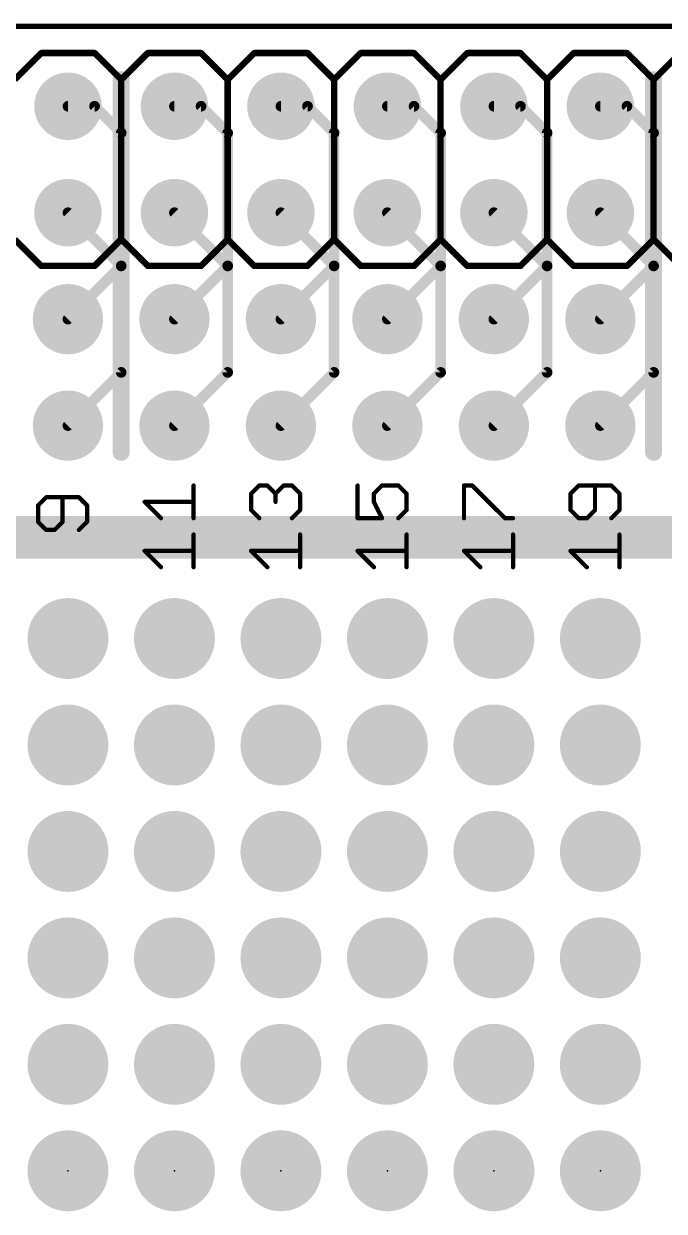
# Model space of a CAD drawing. Extents: x 0 to 86.4, y -0.1 to 54.7.
# Drawn here: x 28.16 to 43.43, y 26.34 to 54.67 of the extents above; entities that cross this region are included whole.
import ezdxf

# ---------------------------------------------------------------- set-up
doc = ezdxf.new("R2010")
doc.units = 0
for name, color, linetype in [('1', 12, 'CONTINUOUS'), ('16', 132, 'CONTINUOUS'), ('17', 110, 'CONTINUOUS'), ('20', 53, 'CONTINUOUS'), ('21', 40, 'CONTINUOUS'), ('23', 53, 'CONTINUOUS')]:
    doc.layers.add(name, color=color, linetype=linetype)

# ---------------------------------------------------------------- blocks, each defined once
blk = doc.blocks.new('ROUNDP')
at = {"const_width": 0.5}
blk.add_lwpolyline([(0, -0.25, 1), (0, 0.25, 1), (0, -0.25)], format="xyb", dxfattribs=at)

msp = doc.modelspace()

# ---------------------------------------------------------------- linework, layer by layer
at = {"layer": '1', "const_width": 0.254}
for points in [[(29.845, 52.705), (29.21, 52.705)], [(30.48, 52.07), (29.845, 52.705)], [(32.385, 52.705), (31.75, 52.705)], [(33.02, 52.07), (32.385, 52.705)], [(34.925, 52.705), (34.29, 52.705)], [(35.56, 52.07), (34.925, 52.705)], [(37.465, 52.705), (36.83, 52.705)], [(38.1, 52.07), (37.465, 52.705)], [(40.005, 52.705), (39.37, 52.705)], [(40.64, 52.07), (40.005, 52.705)], [(42.545, 52.705), (41.91, 52.705)], [(43.18, 52.07), (42.545, 52.705)], [(30.48, 48.895), (30.48, 52.07)], [(33.02, 48.895), (33.02, 52.07)], [(35.56, 48.895), (35.56, 52.07)], [(38.1, 48.895), (38.1, 52.07)], [(40.64, 48.895), (40.64, 52.07)], [(43.18, 48.895), (43.18, 52.07)], [(29.21, 47.625), (30.48, 48.895)], [(31.75, 47.625), (33.02, 48.895)], [(34.29, 47.625), (35.56, 48.895)], [(36.83, 47.625), (38.1, 48.895)], [(39.37, 47.625), (40.64, 48.895)], [(41.91, 47.625), (43.18, 48.895)]]:
    msp.add_lwpolyline(points, dxfattribs=at)
at = {"layer": '1', "const_width": 0.127}
for points in [[(29.21, 52.7685, 1), (29.21, 52.6415)], [(29.8899, 52.7499, 1), (29.8001, 52.6601)], [(29.845, 52.6415, 1), (29.845, 52.7685)], [(31.75, 52.7685, 1), (31.75, 52.6415)], [(32.4299, 52.7499, 1), (32.3401, 52.6601)], [(32.385, 52.6415, 1), (32.385, 52.7685)], [(34.29, 52.7685, 1), (34.29, 52.6415)], [(34.9699, 52.7499, 1), (34.8801, 52.6601)], [(34.925, 52.6415, 1), (34.925, 52.7685)], [(36.83, 52.7685, 1), (36.83, 52.6415)], [(37.5099, 52.7499, 1), (37.4201, 52.6601)], [(37.465, 52.6415, 1), (37.465, 52.7685)], [(39.37, 52.7685, 1), (39.37, 52.6415)], [(40.0499, 52.7499, 1), (39.9601, 52.6601)], [(40.005, 52.6415, 1), (40.005, 52.7685)], [(41.91, 52.7685, 1), (41.91, 52.6415)], [(42.5899, 52.7499, 1), (42.5001, 52.6601)], [(42.545, 52.6415, 1), (42.545, 52.7685)], [(30.5435, 52.07, 1), (30.4165, 52.07)], [(30.4351, 52.0251, 1), (30.5249, 52.1149)], [(33.0835, 52.07, 1), (32.9565, 52.07)], [(32.9751, 52.0251, 1), (33.0649, 52.1149)], [(35.6235, 52.07, 1), (35.4965, 52.07)], [(35.5151, 52.0251, 1), (35.6049, 52.1149)], [(38.1635, 52.07, 1), (38.0365, 52.07)], [(38.0551, 52.0251, 1), (38.1449, 52.1149)], [(40.7035, 52.07, 1), (40.5765, 52.07)], [(40.5951, 52.0251, 1), (40.6849, 52.1149)], [(43.2435, 52.07, 1), (43.1165, 52.07)], [(43.1351, 52.0251, 1), (43.2249, 52.1149)], [(30.5249, 48.8501, 1), (30.4351, 48.9399)], [(33.0649, 48.8501, 1), (32.9751, 48.9399)], [(35.6049, 48.8501, 1), (35.5151, 48.9399)], [(38.1449, 48.8501, 1), (38.0551, 48.9399)], [(40.6849, 48.8501, 1), (40.5951, 48.9399)], [(43.2249, 48.8501, 1), (43.1351, 48.9399)], [(30.4165, 48.895, 1), (30.5435, 48.895)], [(32.9565, 48.895, 1), (33.0835, 48.895)], [(35.4965, 48.895, 1), (35.6235, 48.895)], [(38.0365, 48.895, 1), (38.1635, 48.895)], [(40.5765, 48.895, 1), (40.7035, 48.895)], [(43.1165, 48.895, 1), (43.2435, 48.895)], [(29.1651, 47.6699, 1), (29.2549, 47.5801)], [(31.7051, 47.6699, 1), (31.7949, 47.5801)], [(34.2451, 47.6699, 1), (34.3349, 47.5801)], [(36.7851, 47.6699, 1), (36.8749, 47.5801)], [(39.3251, 47.6699, 1), (39.4149, 47.5801)], [(41.8651, 47.6699, 1), (41.9549, 47.5801)]]:
    msp.add_lwpolyline(points, format="xyb", dxfattribs=at)
at = {"layer": '16'}
for points, const_width in [([(30.48, 48.895), (29.21, 50.165)], 0.254), ([(33.02, 48.895), (31.75, 50.165)], 0.254), ([(35.56, 48.895), (34.29, 50.165)], 0.254), ([(38.1, 48.895), (36.83, 50.165)], 0.254), ([(40.64, 48.895), (39.37, 50.165)], 0.254), ([(43.18, 48.895), (41.91, 50.165)], 0.254), ([(30.48, 46.355), (30.48, 48.895)], 0.254), ([(33.02, 46.355), (33.02, 48.895)], 0.254), ([(35.56, 46.355), (35.56, 48.895)], 0.254), ([(38.1, 46.355), (38.1, 48.895)], 0.254), ([(40.64, 46.355), (40.64, 48.895)], 0.254), ([(43.18, 46.355), (43.18, 48.895)], 0.254), ([(29.21, 45.085), (30.48, 46.355)], 0.254), ([(31.75, 45.085), (33.02, 46.355)], 0.254), ([(34.29, 45.085), (35.56, 46.355)], 0.254), ([(36.83, 45.085), (38.1, 46.355)], 0.254), ([(39.37, 45.085), (40.64, 46.355)], 0.254), ([(41.91, 45.085), (43.18, 46.355)], 0.254), ([(22.098, 42.418), (84.582, 42.418)], 1.016)]:
    msp.add_lwpolyline(points, dxfattribs=dict(at, const_width=const_width))
at = {"layer": '16', "const_width": 0.127}
for points in [[(29.2549, 50.2099, 1), (29.1651, 50.1201)], [(31.7949, 50.2099, 1), (31.7051, 50.1201)], [(34.3349, 50.2099, 1), (34.2451, 50.1201)], [(36.8749, 50.2099, 1), (36.7851, 50.1201)], [(39.4149, 50.2099, 1), (39.3251, 50.1201)], [(41.9549, 50.2099, 1), (41.8651, 50.1201)], [(30.5435, 48.895, 1), (30.4165, 48.895)], [(33.0835, 48.895, 1), (32.9565, 48.895)], [(35.6235, 48.895, 1), (35.4965, 48.895)], [(38.1635, 48.895, 1), (38.0365, 48.895)], [(40.7035, 48.895, 1), (40.5765, 48.895)], [(43.2435, 48.895, 1), (43.1165, 48.895)], [(30.4351, 48.8501, 1), (30.5249, 48.9399)], [(32.9751, 48.8501, 1), (33.0649, 48.9399)], [(35.5151, 48.8501, 1), (35.6049, 48.9399)], [(38.0551, 48.8501, 1), (38.1449, 48.9399)], [(40.5951, 48.8501, 1), (40.6849, 48.9399)], [(43.1351, 48.8501, 1), (43.2249, 48.9399)], [(30.5249, 46.3101, 1), (30.4351, 46.3999)], [(33.0649, 46.3101, 1), (32.9751, 46.3999)], [(35.6049, 46.3101, 1), (35.5151, 46.3999)], [(38.1449, 46.3101, 1), (38.0551, 46.3999)], [(40.6849, 46.3101, 1), (40.5951, 46.3999)], [(43.2249, 46.3101, 1), (43.1351, 46.3999)], [(30.4165, 46.355, 1), (30.5435, 46.355)], [(32.9565, 46.355, 1), (33.0835, 46.355)], [(35.4965, 46.355, 1), (35.6235, 46.355)], [(38.0365, 46.355, 1), (38.1635, 46.355)], [(40.5765, 46.355, 1), (40.7035, 46.355)], [(43.1165, 46.355, 1), (43.2435, 46.355)], [(29.1651, 45.1299, 1), (29.2549, 45.0401)], [(31.7051, 45.1299, 1), (31.7949, 45.0401)], [(34.2451, 45.1299, 1), (34.3349, 45.0401)], [(36.7851, 45.1299, 1), (36.8749, 45.0401)], [(39.3251, 45.1299, 1), (39.4149, 45.0401)], [(41.8651, 45.1299, 1), (41.9549, 45.0401)]]:
    msp.add_lwpolyline(points, format="xyb", dxfattribs=at)
at = {"layer": '20', "const_width": 0.127}
msp.add_lwpolyline([(73.66, 54.61), (14.605, 54.61)], dxfattribs=at)
at = {"layer": '21'}
for points, const_width in [([(27.94, 53.34), (28.575, 53.975)], 0.1524), ([(28.575, 53.975), (29.845, 53.975)], 0.1524), ([(29.845, 53.975), (30.48, 53.34)], 0.1524), ([(30.48, 53.34), (31.115, 53.975)], 0.1524), ([(31.115, 53.975), (32.385, 53.975)], 0.1524), ([(32.385, 53.975), (33.02, 53.34)], 0.1524), ([(33.02, 53.34), (33.655, 53.975)], 0.1524), ([(33.655, 53.975), (34.925, 53.975)], 0.1524), ([(34.925, 53.975), (35.56, 53.34)], 0.1524), ([(35.56, 53.34), (36.195, 53.975)], 0.1524), ([(36.195, 53.975), (37.465, 53.975)], 0.1524), ([(37.465, 53.975), (38.1, 53.34)], 0.1524), ([(38.1, 53.34), (38.735, 53.975)], 0.1524), ([(38.735, 53.975), (40.005, 53.975)], 0.1524), ([(40.005, 53.975), (40.64, 53.34)], 0.1524), ([(40.64, 53.34), (41.275, 53.975)], 0.1524), ([(41.275, 53.975), (42.545, 53.975)], 0.1524), ([(42.545, 53.975), (43.18, 53.34)], 0.1524), ([(43.18, 53.34), (43.815, 53.975)], 0.1524), ([(30.48, 44.45), (30.48, 53.34)], 0.4064), ([(30.48, 53.34), (30.48, 49.53)], 0.1524), ([(33.02, 53.34), (33.02, 49.53)], 0.1524), ([(35.56, 53.34), (35.56, 49.53)], 0.1524), ([(38.1, 53.34), (38.1, 49.53)], 0.1524), ([(40.64, 53.34), (40.64, 49.53)], 0.1524), ([(43.18, 44.45), (43.18, 53.34)], 0.4064), ([(43.18, 53.34), (43.18, 49.53)], 0.1524), ([(27.94, 49.53), (28.575, 48.895)], 0.1524), ([(29.845, 48.895), (30.48, 49.53)], 0.1524), ([(30.48, 49.53), (31.115, 48.895)], 0.1524), ([(32.385, 48.895), (33.02, 49.53)], 0.1524), ([(33.02, 49.53), (33.655, 48.895)], 0.1524), ([(35.56, 49.53), (34.925, 48.895)], 0.1524), ([(35.56, 49.53), (36.195, 48.895)], 0.1524), ([(38.1, 49.53), (37.465, 48.895)], 0.1524), ([(38.1, 49.53), (38.735, 48.895)], 0.1524), ([(40.64, 49.53), (40.005, 48.895)], 0.1524), ([(40.64, 49.53), (41.275, 48.895)], 0.1524), ([(43.18, 49.53), (42.545, 48.895)], 0.1524), ([(43.18, 49.53), (43.815, 48.895)], 0.1524), ([(28.575, 48.895), (29.845, 48.895)], 0.1524), ([(31.115, 48.895), (32.385, 48.895)], 0.1524), ([(34.925, 48.895), (33.655, 48.895)], 0.1524), ([(37.465, 48.895), (36.195, 48.895)], 0.1524), ([(40.005, 48.895), (38.735, 48.895)], 0.1524), ([(42.545, 48.895), (41.275, 48.895)], 0.1524), ([(32.2072, 42.8762), (32.2072, 43.6558)], 0.1016), ([(33.5778, 43.4609), (33.7727, 43.6558)], 0.1016), ([(33.7727, 43.6558), (33.9676, 43.6558)], 0.1016), ([(33.9676, 43.6558), (34.1625, 43.4609)], 0.1016), ([(34.1625, 43.4609), (34.3574, 43.6558)], 0.1016), ([(34.3574, 43.6558), (34.5523, 43.6558)], 0.1016), ([(34.5523, 43.6558), (34.7472, 43.4609)], 0.1016), ([(36.1178, 43.6558), (36.1178, 42.8762)], 0.1016), ([(36.5076, 43.4609), (36.7025, 43.6558)], 0.1016), ([(36.7025, 43.6558), (37.0923, 43.6558)], 0.1016), ([(37.0923, 43.6558), (37.2872, 43.4609)], 0.1016), ([(38.6578, 42.8762), (38.6578, 43.6558)], 0.1016), ([(38.6578, 43.6558), (38.8527, 43.6558)], 0.1016), ([(38.8527, 43.6558), (39.6323, 42.8762)], 0.1016), ([(41.3927, 43.6558), (41.1978, 43.4609)], 0.1016), ([(42.1723, 43.6558), (41.3927, 43.6558)], 0.1016), ([(41.7825, 43.0711), (41.7825, 43.6558)], 0.1016), ([(42.3672, 43.4609), (42.1723, 43.6558)], 0.1016), ([(28.6927, 43.3754), (28.4978, 43.1805)], 0.1016), ([(29.4723, 43.3754), (28.6927, 43.3754)], 0.1016), ([(29.0825, 42.7907), (29.0825, 43.3754)], 0.1016), ([(29.6672, 43.1805), (29.4723, 43.3754)], 0.1016), ([(33.5778, 43.0711), (33.5778, 43.4609)], 0.1016), ([(34.1625, 43.4609), (34.1625, 43.266)], 0.1016), ([(34.7472, 43.4609), (34.7472, 43.0711)], 0.1016), ([(36.5076, 43.266), (36.5076, 43.4609)], 0.1016), ([(37.2872, 43.4609), (37.2872, 43.0711)], 0.1016), ([(41.1978, 43.4609), (41.1978, 43.0711)], 0.1016), ([(42.3672, 43.0711), (42.3672, 43.4609)], 0.1016), ([(28.4978, 43.1805), (28.4978, 42.7907)], 0.1016), ([(29.6672, 42.7907), (29.6672, 43.1805)], 0.1016), ([(31.4276, 42.8762), (31.0378, 43.266)], 0.1016), ([(31.0378, 43.266), (32.2072, 43.266)], 0.1016), ([(33.7727, 42.8762), (33.5778, 43.0711)], 0.1016), ([(34.7472, 43.0711), (34.5523, 42.8762)], 0.1016), ([(36.7025, 42.8762), (36.5076, 43.266)], 0.1016), ([(37.2872, 43.0711), (37.0923, 42.8762)], 0.1016), ([(41.1978, 43.0711), (41.3927, 42.8762)], 0.1016), ([(41.5876, 42.8762), (41.7825, 43.0711)], 0.1016), ([(42.1723, 42.8762), (42.3672, 43.0711)], 0.1016), ([(28.4978, 42.7907), (28.6927, 42.5958)], 0.1016), ([(28.8876, 42.5958), (29.0825, 42.7907)], 0.1016), ([(29.4723, 42.5958), (29.6672, 42.7907)], 0.1016), ([(36.1178, 42.8762), (36.7025, 42.8762)], 0.1016), ([(39.6323, 42.8762), (39.8272, 42.8762)], 0.1016), ([(41.3927, 42.8762), (41.5876, 42.8762)], 0.1016), ([(28.6927, 42.5958), (28.8876, 42.5958)], 0.1016), ([(32.2072, 41.7068), (32.2072, 42.4864)], 0.1016), ([(34.7472, 41.7068), (34.7472, 42.4864)], 0.1016), ([(37.2872, 41.7068), (37.2872, 42.4864)], 0.1016), ([(39.8272, 41.7068), (39.8272, 42.4864)], 0.1016), ([(42.3672, 41.7068), (42.3672, 42.4864)], 0.1016), ([(31.4276, 41.7068), (31.0378, 42.0966)], 0.1016), ([(31.0378, 42.0966), (32.2072, 42.0966)], 0.1016), ([(33.9676, 41.7068), (33.5778, 42.0966)], 0.1016), ([(33.5778, 42.0966), (34.7472, 42.0966)], 0.1016), ([(36.5076, 41.7068), (36.1178, 42.0966)], 0.1016), ([(36.1178, 42.0966), (37.2872, 42.0966)], 0.1016), ([(39.0476, 41.7068), (38.6578, 42.0966)], 0.1016), ([(38.6578, 42.0966), (39.8272, 42.0966)], 0.1016), ([(41.5876, 41.7068), (41.1978, 42.0966)], 0.1016), ([(41.1978, 42.0966), (42.3672, 42.0966)], 0.1016)]:
    msp.add_lwpolyline(points, dxfattribs=dict(at, const_width=const_width))
for points, const_width in [([(28.575, 54.0131, 1), (28.575, 53.9369)], 0.0762), ([(28.6019, 53.9481, 1), (28.5481, 54.0019)], 0.0762), ([(29.8719, 54.0019, 1), (29.8181, 53.9481)], 0.0762), ([(29.845, 53.9369, 1), (29.845, 54.0131)], 0.0762), ([(31.115, 54.0131, 1), (31.115, 53.9369)], 0.0762), ([(31.1419, 53.9481, 1), (31.0881, 54.0019)], 0.0762), ([(32.4119, 54.0019, 1), (32.3581, 53.9481)], 0.0762), ([(32.385, 53.9369, 1), (32.385, 54.0131)], 0.0762), ([(33.655, 54.0131, 1), (33.655, 53.9369)], 0.0762), ([(33.6819, 53.9481, 1), (33.6281, 54.0019)], 0.0762), ([(34.9519, 54.0019, 1), (34.8981, 53.9481)], 0.0762), ([(34.925, 53.9369, 1), (34.925, 54.0131)], 0.0762), ([(36.195, 54.0131, 1), (36.195, 53.9369)], 0.0762), ([(36.2219, 53.9481, 1), (36.1681, 54.0019)], 0.0762), ([(37.4919, 54.0019, 1), (37.4381, 53.9481)], 0.0762), ([(37.465, 53.9369, 1), (37.465, 54.0131)], 0.0762), ([(38.735, 54.0131, 1), (38.735, 53.9369)], 0.0762), ([(38.7619, 53.9481, 1), (38.7081, 54.0019)], 0.0762), ([(40.0319, 54.0019, 1), (39.9781, 53.9481)], 0.0762), ([(40.005, 53.9369, 1), (40.005, 54.0131)], 0.0762), ([(41.275, 54.0131, 1), (41.275, 53.9369)], 0.0762), ([(41.3019, 53.9481, 1), (41.2481, 54.0019)], 0.0762), ([(42.5719, 54.0019, 1), (42.5181, 53.9481)], 0.0762), ([(42.545, 53.9369, 1), (42.545, 54.0131)], 0.0762), ([(30.5816, 53.34, 1), (30.3784, 53.34)], 0.2032), ([(30.5181, 53.34, 1), (30.4419, 53.34)], 0.0762), ([(30.4531, 53.3669, 1), (30.5069, 53.3131)], 0.0762), ([(30.4531, 53.3131, 1), (30.5069, 53.3669)], 0.0762), ([(33.0581, 53.34, 1), (32.9819, 53.34)], 0.0762), ([(32.9931, 53.3669, 1), (33.0469, 53.3131)], 0.0762), ([(32.9931, 53.3131, 1), (33.0469, 53.3669)], 0.0762), ([(35.5981, 53.34, 1), (35.5219, 53.34)], 0.0762), ([(35.5331, 53.3669, 1), (35.5869, 53.3131)], 0.0762), ([(35.5331, 53.3131, 1), (35.5869, 53.3669)], 0.0762), ([(38.1381, 53.34, 1), (38.0619, 53.34)], 0.0762), ([(38.0731, 53.3669, 1), (38.1269, 53.3131)], 0.0762), ([(38.0731, 53.3131, 1), (38.1269, 53.3669)], 0.0762), ([(40.6781, 53.34, 1), (40.6019, 53.34)], 0.0762), ([(40.6131, 53.3669, 1), (40.6669, 53.3131)], 0.0762), ([(40.6131, 53.3131, 1), (40.6669, 53.3669)], 0.0762), ([(43.2816, 53.34, 1), (43.0784, 53.34)], 0.2032), ([(43.2181, 53.34, 1), (43.1419, 53.34)], 0.0762), ([(43.1531, 53.3669, 1), (43.2069, 53.3131)], 0.0762), ([(43.1531, 53.3131, 1), (43.2069, 53.3669)], 0.0762), ([(30.5069, 49.5569, 1), (30.4531, 49.5031)], 0.0762), ([(30.5069, 49.5031, 1), (30.4531, 49.5569)], 0.0762), ([(33.0469, 49.5569, 1), (32.9931, 49.5031)], 0.0762), ([(33.0469, 49.5031, 1), (32.9931, 49.5569)], 0.0762), ([(35.5869, 49.5569, 1), (35.5331, 49.5031)], 0.0762), ([(35.5869, 49.5031, 1), (35.5331, 49.5569)], 0.0762), ([(38.1269, 49.5569, 1), (38.0731, 49.5031)], 0.0762), ([(38.1269, 49.5031, 1), (38.0731, 49.5569)], 0.0762), ([(40.6669, 49.5569, 1), (40.6131, 49.5031)], 0.0762), ([(40.6669, 49.5031, 1), (40.6131, 49.5569)], 0.0762), ([(43.2069, 49.5569, 1), (43.1531, 49.5031)], 0.0762), ([(43.2069, 49.5031, 1), (43.1531, 49.5569)], 0.0762), ([(30.4419, 49.53, 1), (30.5181, 49.53)], 0.0762), ([(32.9819, 49.53, 1), (33.0581, 49.53)], 0.0762), ([(35.5219, 49.53, 1), (35.5981, 49.53)], 0.0762), ([(38.0619, 49.53, 1), (38.1381, 49.53)], 0.0762), ([(40.6019, 49.53, 1), (40.6781, 49.53)], 0.0762), ([(43.1419, 49.53, 1), (43.2181, 49.53)], 0.0762), ([(28.575, 48.9331, 1), (28.575, 48.8569)], 0.0762), ([(28.5481, 48.8681, 1), (28.6019, 48.9219)], 0.0762), ([(29.8181, 48.9219, 1), (29.8719, 48.8681)], 0.0762), ([(29.845, 48.8569, 1), (29.845, 48.9331)], 0.0762), ([(31.115, 48.9331, 1), (31.115, 48.8569)], 0.0762), ([(31.0881, 48.8681, 1), (31.1419, 48.9219)], 0.0762), ([(32.3581, 48.9219, 1), (32.4119, 48.8681)], 0.0762), ([(32.385, 48.8569, 1), (32.385, 48.9331)], 0.0762), ([(33.655, 48.9331, 1), (33.655, 48.8569)], 0.0762), ([(33.6281, 48.8681, 1), (33.6819, 48.9219)], 0.0762), ([(34.8981, 48.9219, 1), (34.9519, 48.8681)], 0.0762), ([(34.925, 48.8569, 1), (34.925, 48.9331)], 0.0762), ([(36.195, 48.9331, 1), (36.195, 48.8569)], 0.0762), ([(36.1681, 48.8681, 1), (36.2219, 48.9219)], 0.0762), ([(37.4381, 48.9219, 1), (37.4919, 48.8681)], 0.0762), ([(37.465, 48.8569, 1), (37.465, 48.9331)], 0.0762), ([(38.735, 48.9331, 1), (38.735, 48.8569)], 0.0762), ([(38.7081, 48.8681, 1), (38.7619, 48.9219)], 0.0762), ([(39.9781, 48.9219, 1), (40.0319, 48.8681)], 0.0762), ([(40.005, 48.8569, 1), (40.005, 48.9331)], 0.0762), ([(41.275, 48.9331, 1), (41.275, 48.8569)], 0.0762), ([(41.2481, 48.8681, 1), (41.3019, 48.9219)], 0.0762), ([(42.5181, 48.9219, 1), (42.5719, 48.8681)], 0.0762), ([(42.545, 48.8569, 1), (42.545, 48.9331)], 0.0762), ([(30.3784, 44.45, 1), (30.5816, 44.45)], 0.2032), ([(43.0784, 44.45, 1), (43.2816, 44.45)], 0.2032), ([(32.2326, 43.6558, 1), (32.1818, 43.6558)], 0.0508), ([(33.7727, 43.6812, 1), (33.7727, 43.6304)], 0.0508), ([(33.7907, 43.6378, 1), (33.7547, 43.6738)], 0.0508), ([(33.9856, 43.6738, 1), (33.9496, 43.6378)], 0.0508), ([(33.9676, 43.6304, 1), (33.9676, 43.6812)], 0.0508), ([(34.3574, 43.6812, 1), (34.3574, 43.6304)], 0.0508), ([(34.3754, 43.6378, 1), (34.3394, 43.6738)], 0.0508), ([(34.5703, 43.6738, 1), (34.5343, 43.6378)], 0.0508), ([(34.5523, 43.6304, 1), (34.5523, 43.6812)], 0.0508), ([(36.1432, 43.6558, 1), (36.0924, 43.6558)], 0.0508), ([(36.7025, 43.6812, 1), (36.7025, 43.6304)], 0.0508), ([(36.7205, 43.6378, 1), (36.6845, 43.6738)], 0.0508), ([(37.1103, 43.6738, 1), (37.0743, 43.6378)], 0.0508), ([(37.0923, 43.6304, 1), (37.0923, 43.6812)], 0.0508), ([(38.6832, 43.6558, 1), (38.6324, 43.6558)], 0.0508), ([(38.6578, 43.6812, 1), (38.6578, 43.6304)], 0.0508), ([(38.8707, 43.6738, 1), (38.8347, 43.6378)], 0.0508), ([(38.8527, 43.6304, 1), (38.8527, 43.6812)], 0.0508), ([(41.3927, 43.6812, 1), (41.3927, 43.6304)], 0.0508), ([(41.4107, 43.6378, 1), (41.3747, 43.6738)], 0.0508), ([(41.8079, 43.6558, 1), (41.7571, 43.6558)], 0.0508), ([(42.1903, 43.6738, 1), (42.1543, 43.6378)], 0.0508), ([(42.1723, 43.6304, 1), (42.1723, 43.6812)], 0.0508), ([(28.6927, 43.4008, 1), (28.6927, 43.35)], 0.0508), ([(28.7107, 43.3574, 1), (28.6747, 43.3934)], 0.0508), ([(29.1079, 43.3754, 1), (29.0571, 43.3754)], 0.0508), ([(29.4903, 43.3934, 1), (29.4543, 43.3574)], 0.0508), ([(29.4723, 43.35, 1), (29.4723, 43.4008)], 0.0508), ([(33.5598, 43.4789, 1), (33.5958, 43.4429)], 0.0508), ([(33.6032, 43.4609, 1), (33.5524, 43.4609)], 0.0508), ([(34.1445, 43.4789, 1), (34.1805, 43.4429)], 0.0508), ([(34.1879, 43.4609, 1), (34.1371, 43.4609)], 0.0508), ([(34.1445, 43.4429, 1), (34.1805, 43.4789)], 0.0508), ([(34.7726, 43.4609, 1), (34.7218, 43.4609)], 0.0508), ([(34.7292, 43.4429, 1), (34.7652, 43.4789)], 0.0508), ([(36.4896, 43.4789, 1), (36.5256, 43.4429)], 0.0508), ([(36.533, 43.4609, 1), (36.4822, 43.4609)], 0.0508), ([(37.3126, 43.4609, 1), (37.2618, 43.4609)], 0.0508), ([(37.2692, 43.4429, 1), (37.3052, 43.4789)], 0.0508), ([(41.1798, 43.4789, 1), (41.2158, 43.4429)], 0.0508), ([(41.2232, 43.4609, 1), (41.1724, 43.4609)], 0.0508), ([(42.3926, 43.4609, 1), (42.3418, 43.4609)], 0.0508), ([(42.3492, 43.4429, 1), (42.3852, 43.4789)], 0.0508), ([(28.4798, 43.1985, 1), (28.5158, 43.1625)], 0.0508), ([(28.5232, 43.1805, 1), (28.4724, 43.1805)], 0.0508), ([(29.6926, 43.1805, 1), (29.6418, 43.1805)], 0.0508), ([(29.6492, 43.1625, 1), (29.6852, 43.1985)], 0.0508), ([(31.0558, 43.284, 1), (31.0198, 43.248)], 0.0508), ([(31.0378, 43.2914, 1), (31.0378, 43.2406)], 0.0508), ([(32.2072, 43.2406, 1), (32.2072, 43.2914)], 0.0508), ([(33.5958, 43.0891, 1), (33.5598, 43.0531)], 0.0508), ([(33.5524, 43.0711, 1), (33.6032, 43.0711)], 0.0508), ([(34.1371, 43.266, 1), (34.1879, 43.266)], 0.0508), ([(34.7218, 43.0711, 1), (34.7726, 43.0711)], 0.0508), ([(34.7652, 43.0531, 1), (34.7292, 43.0891)], 0.0508), ([(36.5303, 43.2774, 1), (36.4849, 43.2546)], 0.0508), ([(36.4822, 43.266, 1), (36.533, 43.266)], 0.0508), ([(37.2618, 43.0711, 1), (37.3126, 43.0711)], 0.0508), ([(37.3052, 43.0531, 1), (37.2692, 43.0891)], 0.0508), ([(41.2158, 43.0891, 1), (41.1798, 43.0531)], 0.0508), ([(41.1724, 43.0711, 1), (41.2232, 43.0711)], 0.0508), ([(41.7571, 43.0711, 1), (41.8079, 43.0711)], 0.0508), ([(41.8005, 43.0531, 1), (41.7645, 43.0891)], 0.0508), ([(42.3418, 43.0711, 1), (42.3926, 43.0711)], 0.0508), ([(42.3852, 43.0531, 1), (42.3492, 43.0891)], 0.0508), ([(28.5158, 42.8087, 1), (28.4798, 42.7727)], 0.0508), ([(28.4724, 42.7907, 1), (28.5232, 42.7907)], 0.0508), ([(29.0571, 42.7907, 1), (29.1079, 42.7907)], 0.0508), ([(29.1005, 42.7727, 1), (29.0645, 42.8087)], 0.0508), ([(29.6418, 42.7907, 1), (29.6926, 42.7907)], 0.0508), ([(29.6852, 42.7727, 1), (29.6492, 42.8087)], 0.0508), ([(31.4096, 42.8582, 1), (31.4456, 42.8942)], 0.0508), ([(32.1818, 42.8762, 1), (32.2326, 42.8762)], 0.0508), ([(33.7547, 42.8582, 1), (33.7907, 42.8942)], 0.0508), ([(34.5343, 42.8942, 1), (34.5703, 42.8582)], 0.0508), ([(36.1178, 42.9016, 1), (36.1178, 42.8508)], 0.0508), ([(36.0924, 42.8762, 1), (36.1432, 42.8762)], 0.0508), ([(36.6798, 42.8648, 1), (36.7252, 42.8876)], 0.0508), ([(36.7025, 42.8508, 1), (36.7025, 42.9016)], 0.0508), ([(37.0743, 42.8942, 1), (37.1103, 42.8582)], 0.0508), ([(38.6324, 42.8762, 1), (38.6832, 42.8762)], 0.0508), ([(39.6323, 42.9016, 1), (39.6323, 42.8508)], 0.0508), ([(39.6143, 42.8582, 1), (39.6503, 42.8942)], 0.0508), ([(39.8272, 42.8508, 1), (39.8272, 42.9016)], 0.0508), ([(41.3927, 42.9016, 1), (41.3927, 42.8508)], 0.0508), ([(41.3747, 42.8582, 1), (41.4107, 42.8942)], 0.0508), ([(41.5696, 42.8942, 1), (41.6056, 42.8582)], 0.0508), ([(41.5876, 42.8508, 1), (41.5876, 42.9016)], 0.0508), ([(42.1543, 42.8942, 1), (42.1903, 42.8582)], 0.0508), ([(28.6927, 42.6212, 1), (28.6927, 42.5704)], 0.0508), ([(28.6747, 42.5778, 1), (28.7107, 42.6138)], 0.0508), ([(28.8696, 42.6138, 1), (28.9056, 42.5778)], 0.0508), ([(28.8876, 42.5704, 1), (28.8876, 42.6212)], 0.0508), ([(29.4543, 42.6138, 1), (29.4903, 42.5778)], 0.0508), ([(32.2326, 42.4864, 1), (32.1818, 42.4864)], 0.0508), ([(34.7726, 42.4864, 1), (34.7218, 42.4864)], 0.0508), ([(37.3126, 42.4864, 1), (37.2618, 42.4864)], 0.0508), ([(39.8526, 42.4864, 1), (39.8018, 42.4864)], 0.0508), ([(42.3926, 42.4864, 1), (42.3418, 42.4864)], 0.0508), ([(31.0558, 42.1146, 1), (31.0198, 42.0786)], 0.0508), ([(31.0378, 42.122, 1), (31.0378, 42.0712)], 0.0508), ([(32.2072, 42.0712, 1), (32.2072, 42.122)], 0.0508), ([(33.5958, 42.1146, 1), (33.5598, 42.0786)], 0.0508), ([(33.5778, 42.122, 1), (33.5778, 42.0712)], 0.0508), ([(34.7472, 42.0712, 1), (34.7472, 42.122)], 0.0508), ([(36.1358, 42.1146, 1), (36.0998, 42.0786)], 0.0508), ([(36.1178, 42.122, 1), (36.1178, 42.0712)], 0.0508), ([(37.2872, 42.0712, 1), (37.2872, 42.122)], 0.0508), ([(38.6758, 42.1146, 1), (38.6398, 42.0786)], 0.0508), ([(38.6578, 42.122, 1), (38.6578, 42.0712)], 0.0508), ([(39.8272, 42.0712, 1), (39.8272, 42.122)], 0.0508), ([(41.2158, 42.1146, 1), (41.1798, 42.0786)], 0.0508), ([(41.1978, 42.122, 1), (41.1978, 42.0712)], 0.0508), ([(42.3672, 42.0712, 1), (42.3672, 42.122)], 0.0508), ([(31.4096, 41.6888, 1), (31.4456, 41.7248)], 0.0508), ([(32.1818, 41.7068, 1), (32.2326, 41.7068)], 0.0508), ([(33.9496, 41.6888, 1), (33.9856, 41.7248)], 0.0508), ([(34.7218, 41.7068, 1), (34.7726, 41.7068)], 0.0508), ([(36.4896, 41.6888, 1), (36.5256, 41.7248)], 0.0508), ([(37.2618, 41.7068, 1), (37.3126, 41.7068)], 0.0508), ([(39.0296, 41.6888, 1), (39.0656, 41.7248)], 0.0508), ([(39.8018, 41.7068, 1), (39.8526, 41.7068)], 0.0508), ([(41.5696, 41.6888, 1), (41.6056, 41.7248)], 0.0508), ([(42.3418, 41.7068, 1), (42.3926, 41.7068)], 0.0508)]:
    msp.add_lwpolyline(points, format="xyb", dxfattribs=dict(at, const_width=const_width))
at = {"layer": '23'}
for p in [(29.21, 27.305), (31.75, 27.305), (34.29, 27.305), (36.83, 27.305), (39.37, 27.305), (41.91, 27.305)]:
    msp.add_point(p, dxfattribs=at)

# ---------------------------------------------------------------- block references
at = {"layer": '17', "xscale": 1.6096, "yscale": 1.6096}
for p in [(29.21, 52.705), (29.21, 52.705), (31.75, 52.705), (31.75, 52.705), (34.29, 52.705), (34.29, 52.705), (36.83, 52.705), (36.83, 52.705), (39.37, 52.705), (39.37, 52.705), (41.91, 52.705), (41.91, 52.705), (29.21, 50.165), (29.21, 50.165), (31.75, 50.165), (31.75, 50.165), (34.29, 50.165), (34.29, 50.165), (36.83, 50.165), (36.83, 50.165), (39.37, 50.165), (39.37, 50.165), (41.91, 50.165), (41.91, 50.165)]:
    msp.add_blockref('ROUNDP', p, dxfattribs=at)
at = {"layer": '17'}
for p, xscale, yscale, rotation in [((29.21, 47.625), 1.6764, 1.6764, 90), ((29.21, 47.625), 1.6764, 1.6764, 90), ((31.75, 47.625), 1.6764, 1.6764, 90), ((31.75, 47.625), 1.6764, 1.6764, 90), ((34.29, 47.625), 1.6764, 1.6764, 90), ((34.29, 47.625), 1.6764, 1.6764, 90), ((36.83, 47.625), 1.6764, 1.6764, 90), ((36.83, 47.625), 1.6764, 1.6764, 90), ((39.37, 47.625), 1.6764, 1.6764, 90), ((39.37, 47.625), 1.6764, 1.6764, 90), ((41.91, 47.625), 1.6764, 1.6764, 90), ((41.91, 47.625), 1.6764, 1.6764, 90), ((29.21, 45.085), 1.6764, 1.6764, 270), ((29.21, 45.085), 1.6764, 1.6764, 270), ((31.75, 45.085), 1.6764, 1.6764, 270), ((31.75, 45.085), 1.6764, 1.6764, 270), ((34.29, 45.085), 1.6764, 1.6764, 270), ((34.29, 45.085), 1.6764, 1.6764, 270), ((36.83, 45.085), 1.6764, 1.6764, 270), ((36.83, 45.085), 1.6764, 1.6764, 270), ((39.37, 45.085), 1.6764, 1.6764, 270), ((39.37, 45.085), 1.6764, 1.6764, 270), ((41.91, 45.085), 1.6764, 1.6764, 270), ((41.91, 45.085), 1.6764, 1.6764, 270), ((29.21, 40.005), 1.9304, 1.9304, 180), ((29.21, 40.005), 1.9304, 1.9304, 180), ((31.75, 40.005), 1.9304, 1.9304, 180), ((31.75, 40.005), 1.9304, 1.9304, 180), ((34.29, 40.005), 1.9304, 1.9304, 180), ((34.29, 40.005), 1.9304, 1.9304, 180), ((36.83, 40.005), 1.9304, 1.9304, 180), ((36.83, 40.005), 1.9304, 1.9304, 180), ((39.37, 40.005), 1.9304, 1.9304, 180), ((39.37, 40.005), 1.9304, 1.9304, 180), ((41.91, 40.005), 1.9304, 1.9304, 180), ((41.91, 40.005), 1.9304, 1.9304, 180), ((29.21, 37.465), 1.9304, 1.9304, 180), ((29.21, 37.465), 1.9304, 1.9304, 180), ((31.75, 37.465), 1.9304, 1.9304, 180), ((31.75, 37.465), 1.9304, 1.9304, 180), ((34.29, 37.465), 1.9304, 1.9304, 180), ((34.29, 37.465), 1.9304, 1.9304, 180), ((36.83, 37.465), 1.9304, 1.9304, 180), ((36.83, 37.465), 1.9304, 1.9304, 180), ((39.37, 37.465), 1.9304, 1.9304, 180), ((39.37, 37.465), 1.9304, 1.9304, 180), ((41.91, 37.465), 1.9304, 1.9304, 180), ((41.91, 37.465), 1.9304, 1.9304, 180), ((29.21, 34.925), 1.9304, 1.9304, 180), ((29.21, 34.925), 1.9304, 1.9304, 180), ((31.75, 34.925), 1.9304, 1.9304, 180), ((31.75, 34.925), 1.9304, 1.9304, 180), ((34.29, 34.925), 1.9304, 1.9304, 180), ((34.29, 34.925), 1.9304, 1.9304, 180), ((36.83, 34.925), 1.9304, 1.9304, 180), ((36.83, 34.925), 1.9304, 1.9304, 180), ((39.37, 34.925), 1.9304, 1.9304, 180), ((39.37, 34.925), 1.9304, 1.9304, 180), ((41.91, 34.925), 1.9304, 1.9304, 180), ((41.91, 34.925), 1.9304, 1.9304, 180), ((29.21, 32.385), 1.9304, 1.9304, 180), ((29.21, 32.385), 1.9304, 1.9304, 180), ((31.75, 32.385), 1.9304, 1.9304, 180), ((31.75, 32.385), 1.9304, 1.9304, 180), ((34.29, 32.385), 1.9304, 1.9304, 180), ((34.29, 32.385), 1.9304, 1.9304, 180), ((36.83, 32.385), 1.9304, 1.9304, 180), ((36.83, 32.385), 1.9304, 1.9304, 180), ((39.37, 32.385), 1.9304, 1.9304, 180), ((39.37, 32.385), 1.9304, 1.9304, 180), ((41.91, 32.385), 1.9304, 1.9304, 180), ((41.91, 32.385), 1.9304, 1.9304, 180), ((29.21, 29.845), 1.9304, 1.9304, 180), ((29.21, 29.845), 1.9304, 1.9304, 180), ((31.75, 29.845), 1.9304, 1.9304, 180), ((31.75, 29.845), 1.9304, 1.9304, 180), ((34.29, 29.845), 1.9304, 1.9304, 180), ((34.29, 29.845), 1.9304, 1.9304, 180), ((36.83, 29.845), 1.9304, 1.9304, 180), ((36.83, 29.845), 1.9304, 1.9304, 180), ((39.37, 29.845), 1.9304, 1.9304, 180), ((39.37, 29.845), 1.9304, 1.9304, 180), ((41.91, 29.845), 1.9304, 1.9304, 180), ((41.91, 29.845), 1.9304, 1.9304, 180), ((29.21, 27.305), 1.9304, 1.9304, 180), ((29.21, 27.305), 1.9304, 1.9304, 180), ((31.75, 27.305), 1.9304, 1.9304, 180), ((31.75, 27.305), 1.9304, 1.9304, 180), ((34.29, 27.305), 1.9304, 1.9304, 180), ((34.29, 27.305), 1.9304, 1.9304, 180), ((36.83, 27.305), 1.9304, 1.9304, 180), ((36.83, 27.305), 1.9304, 1.9304, 180), ((39.37, 27.305), 1.9304, 1.9304, 180), ((39.37, 27.305), 1.9304, 1.9304, 180), ((41.91, 27.305), 1.9304, 1.9304, 180), ((41.91, 27.305), 1.9304, 1.9304, 180)]:
    msp.add_blockref('ROUNDP', p, dxfattribs=dict(at, xscale=xscale, yscale=yscale, rotation=rotation))

doc.saveas('drawing.dxf')
